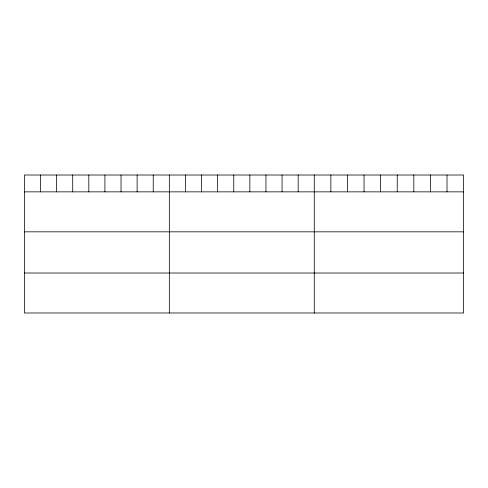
<?xml version="1.0" encoding="UTF-8"?>
<svg xmlns="http://www.w3.org/2000/svg" width="488" height="488" viewBox="0 0 488 488"><rect width="100%" height="100%" fill="white"/><g stroke="black" fill="none" stroke-linecap="round" stroke-linejoin="round"><path stroke-width="0.73" d="M463.6 191.857L463.6 312.985L24.4 312.985L24.4 175.015L463.6 175.015L463.6 191.857L24.4 191.857M24.4 231.831L463.6 231.831M24.4 273.012L463.6 273.012M447.008 175.015L447.008 191.857M430.416 175.015L430.416 191.857M413.824 175.015L413.824 191.857M397.232 175.015L397.232 191.857M380.64 175.015L380.64 191.857M364.048 175.015L364.048 191.857M347.456 175.015L347.456 191.857M330.864 175.015L330.864 191.857M314.272 175.015L314.272 312.985M298.168 175.015L298.168 191.857M282.064 175.015L282.064 191.857M265.96 175.015L265.96 191.857M249.856 175.015L249.856 191.857M233.752 175.015L233.752 191.857M217.648 175.015L217.648 191.857M201.544 175.015L201.544 191.857M185.44 175.015L185.44 191.857M169.336 175.015L169.336 312.985M153.232 175.015L153.232 191.857M137.128 175.015L137.128 191.857M121.024 175.015L121.024 191.857M104.92 175.015L104.92 191.857M88.816 175.015L88.816 191.857M72.712 175.015L72.712 191.857M56.608 175.015L56.608 191.857M40.504 175.015L40.504 191.857"/></g></svg>
